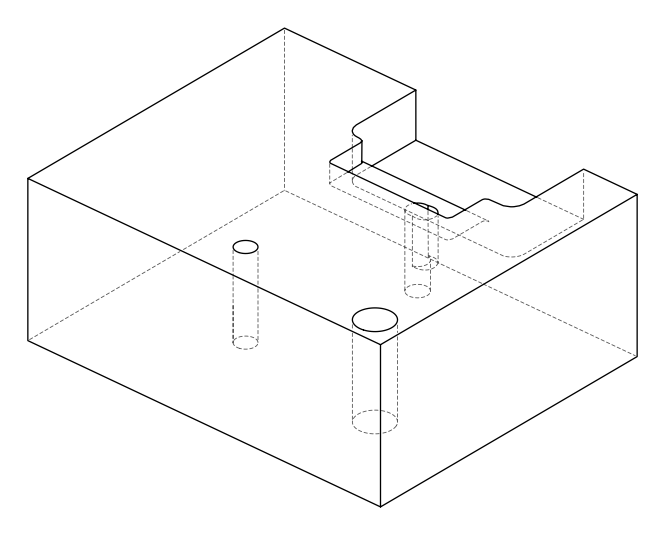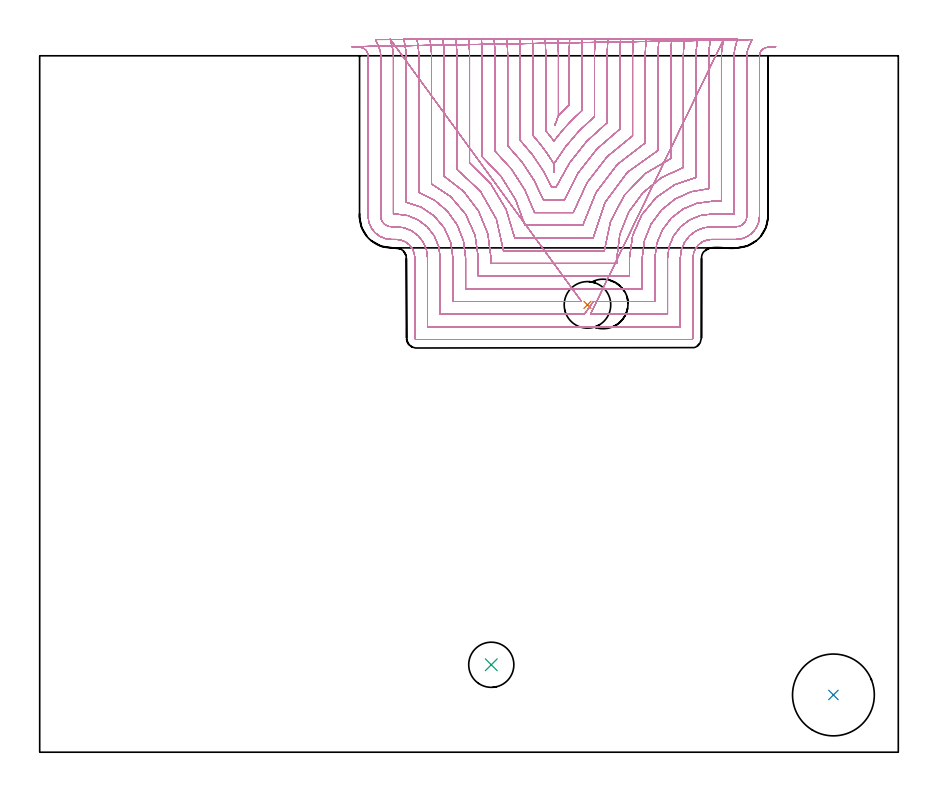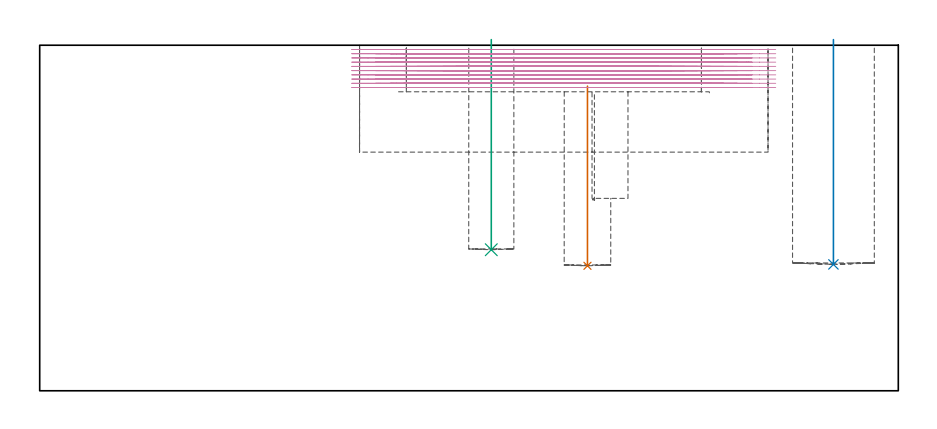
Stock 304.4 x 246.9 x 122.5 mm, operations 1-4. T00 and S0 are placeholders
(PLAN: 6 operations, 5 tool changes, 134.6 min)
(1 INDEXABLE_INSERT_DRILL_BLIND_HOLE_FROM_SOLID | STEP1POCKET | NXT0302_004 | 0.26 min | 16660 mm3)
(2 INDEXABLE_INSERT_DRILL_BLIND_HOLE_FROM_SOLID_1 | STEP1POCKET_2 | NXT0302_029 | 0.32 min | 51067 mm3)
(3 INDEXABLE_INSERT_DRILL_BLIND_HOLE_FROM_SOLID_2 | STEP1POCKET_3 | NXT0302_003 | 0.3 min | 14521 mm3)
(4 MILL_OPEN_POCKET | POCKET_OPEN | UGT0201_014 | Follow Part, ap 1.5, ae 75% | 119.77 min | 219570 mm3)
(5 MILL_SLOT | SLOT_PARTIAL_RECTANGULAR | UGT0201_094 | Follow Part, ap 5, ae 75% | 12.86 min | 209865 mm3)
(6 MILL_BLIND_HOLE_FROM_SOLID_MATERIAL | STEP1POCKET_1 | NXT0201_011 | Spiral | 1.06 min | 4065 mm3)
(TOOL NXT0302_004 | Index. Insert Drill 16.5mm [880-D1650L20-05] | D16.5 PA176 FL83 Z2)
(TOOL NXT0302_029 | Index. Insert Drill 29mm [880-D2900L32-05] | D29 PA176 FL145 Z2)
(TOOL NXT0302_003 | Index. Insert Drill 16mm [880-D1600L20-05] | D16 PA176 FL80 Z2)
(TOOL UGT0201_014 | End mill 6 mm | D6 FL24 Z4)
(TOOL UGT0201_094 | End mill 20 mm | D20 FL38 Z4)
(TOOL NXT0201_011 | ENDMILL 12mm [2P460-1200-NA 1630] | D12 FL38 Z6)
(OP 1 INDEXABLE_INSERT_DRILL_BLIND_HOLE_FROM_SOLID)
G17 G21 G94 G90
T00 M6
G54
G17 G0 G90 X194.2 Y158.6 S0 M3
G43 Z132.5 H1
G94 G81 G98 Z44.3 F250. R108.
G80
M5
M2
(OP 2 INDEXABLE_INSERT_DRILL_BLIND_HOLE_FROM_SOLID_1)
G17 G21 G94 G90
T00 M6
G54
G17 G0 G90 X281.4 Y20.3 S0 M3
G43 Z132.5 H1
G94 G81 G98 Z44.8 F250. R124.5
G80
M5
M2
(OP 3 INDEXABLE_INSERT_DRILL_BLIND_HOLE_FROM_SOLID_2)
G17 G21 G94 G90
T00 M6
G54
G17 G0 G90 X160.1 Y31. S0 M3
G43 Z132.5 H1
G94 G81 G98 Z50. F250. R124.5
G80
M5
M2
(OP 4 MILL_OPEN_POCKET, part 1 of 2)
G17 G21 G94 G90
T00 M6
G54
G17 G0 G90 X183.708 Y252.897 S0 M3
G43 Z132.5 H0
Z121.
G94 G1 X183.836 Y249.9 F250.
G2 X183.9 Y246.9 R70.5 F500.
G1 Y225.621
X182.688 Y222.437
X183.9 Y225.621
G2 X187.7 Y229.427 R74.1
G1 Y246.9
G2 X187.764 Y249.9 R70.5
G1 X187.892 Y252.897 F250.
X179.195
X179.332 Y249.9
G2 X179.4 Y246.9 R66. F500.
G1 Y220.313
G2 X182.3 Y216.665 R69.6
X192.2 Y227.432 R69.6
G1 Y246.9
G2 X192.268 Y249.9 R66.
G1 X192.405 Y252.897 F250.
X174.68 Y252.896
X174.827 Y249.9
G2 X174.9 Y246.9 R61.5 F500.
G1 Y218.625
G2 X182.3 Y208.565 R65.1
G1 Y205.554
Y208.565
G2 X196.7 Y225.357 R65.1
G1 Y246.9
G2 X196.773 Y249.9 R61.5
G1 X196.92 Y252.896 F250.
X170.163
X170.321 Y249.9
G2 X170.4 Y246.9 R57. F500.
G1 Y216.87
G2 X181.558 Y200.3 R60.6
G1 X183.043
G2 X201.2 Y223.193 R60.6
G1 Y246.9
G2 X201.279 Y249.9 R57.
G1 X201.437 Y252.896 F250.
X165.643 Y252.895
X165.814 Y249.9
G2 X165.9 Y246.9 R52.5 F500.
G1 Y215.037
G2 X178.581 Y195.8 R56.1
G1 X186.019
G2 X205.7 Y220.927 R56.1
G1 Y246.9
G2 X205.786 Y249.9 R52.5
G1 X205.957 Y252.895 F250.
X161.119 Y252.894
X161.306 Y249.9
G2 X161.4 Y246.9 R48. F500.
G1 Y213.115
G2 X175.424 Y191.3 R51.6
G1 X189.176
G2 X210.2 Y218.542 R51.6
G1 Y246.9
G2 X210.294 Y249.9 R48.
G1 X210.481 Y252.894 F250.
X156.59 Y252.893
X156.796 Y249.9
G2 X156.9 Y246.9 R43.5 F500.
G1 Y211.091
G2 X172.049 Y186.8 R47.1
G1 X192.551
G2 X214.7 Y216.019 R47.1
G1 Y246.9
G2 X214.804 Y249.9 R43.5
G1 X215.01 Y252.893 F250.
X152.054 Y252.891
X152.284 Y249.9
G2 X152.4 Y246.9 R39. F500.
G1 Y208.946
G2 X168.404 Y182.3 R42.6
G1 X196.196
G2 X219.2 Y213.328 R42.6
G1 Y246.9
G2 X219.316 Y249.9 R39.
G1 X219.546 Y252.891 F250.
X147.508 Y252.889
X147.769 Y249.9
G2 X147.9 Y246.9 R34.5 F500.
G1 Y206.654
G2 X164.411 Y177.8 R38.1
G1 X200.189
G2 X223.7 Y210.433 R38.1
G1 Y246.9
G2 X223.831 Y249.9 R34.5
G1 X224.092 Y252.889 F250.
X142.95 Y252.885
X143.25 Y249.9
G2 X143.4 Y246.9 R30. F500.
G1 Y204.182
G2 X160. Y175.2 R33.6
G1 Y173.3
X204.6
Y175.2
G2 X228.2 Y207.277 R33.6
G1 Y246.9
G2 X228.35 Y249.9 R30.
G1 X228.65 Y252.885 F250.
X138.37 Y252.879
X138.723 Y249.9
G2 X138.9 Y246.9 R25.5 F500.
G1 Y201.479
G2 X155.5 Y175.2 R29.1
G1 Y168.8
X209.1
Y175.2
G2 X232.7 Y203.776 R29.1
G1 Y246.9
G2 X232.877 Y249.9 R25.5
G1 X233.23 Y252.879 F250.
X133.756 Y252.869
X134.185 Y249.9
G2 X134.4 Y246.9 R21. F500.
G1 Y198.463
G2 X151. Y175.2 R24.6
G1 Y164.3
X213.6
Y175.2
G2 X237.2 Y199.78 R24.6
G1 Y246.9
G2 X237.415 Y249.9 R21.
G1 X237.844 Y252.869 F250.
X129.08 Y252.85
X129.625 Y249.9
G2 X129.9 Y246.9 R16.5 F500.
G1 Y194.993
G2 X146.5 Y175.2 R20.1
G1 Y159.8
X189.096
X192.096 F250.
X124.269 Y252.805 F500.
X125.019 Y249.9 F250.
G2 X125.4 Y246.9 R12. F500.
G1 Y190.8
X126.4
G2 X142. Y175.2 R15.6
G1 Y155.3
X190.126
X193.126 F250.
X196.308 Y159.8
X199.308
X218.1 F500.
Y175.2
G2 X238.2 Y195.3 R20.1
G1 X241.7
Y246.9
G2 X241.975 Y249.9 R16.5
G1 X242.52 Y252.85 F250.
X195.277 Y155.3 F500.
X198.277 F250.
X222.6 F500.
Y175.2
G2 X238.2 Y190.8 R15.6
G1 X246.2
Y246.9
G2 X246.581 Y249.9 R12.
G1 X247.331 Y252.805 F250.
X119.074 Y252.65
X120.274 Y249.9
G2 X120.9 Y246.9 R7.5 F500.
G1 Y190.1
G3 X124.699 Y186.3 R3.8
G1 X126.4
G2 X137.5 Y175.2 R11.1
G1 Y150.8
X227.1
Y175.2
G2 X238.2 Y186.3 R11.1
G1 X246.901
G3 X250.7 Y190.1 R3.8
G1 Y246.9
G2 X251.326 Y249.9 R7.5
G1 X252.526 Y252.65 F250.
X110.655 Y250.135
X113.645 Y249.89
G2 X116.4 Y246.9 R3. F500.
G1 Y190.1
G3 X124.699 Y181.8 R8.3
G1 X126.4
G2 X133. Y175.2 R6.6
G1 Y146.9
G3 X133.6 Y146.3 R0.6
G1 X231.
G3 X231.6 Y146.9 R0.6
G1 Y175.2
G2 X238.2 Y181.8 R6.6
G1 X246.902
G3 X255.2 Y190.1 R8.3
G1 Y246.9
G2 X257.955 Y249.89 R3.
G1 X260.945 Y250.135 F250.
G0 X183.708 Y252.897 Z119.5
G1 X183.836 Y249.9
G2 X183.9 Y246.9 R70.5 F500.
G1 Y225.621
X182.688 Y222.437
X183.9 Y225.621
G2 X187.7 Y229.427 R74.1
G1 Y246.9
G2 X187.764 Y249.9 R70.5
G1 X187.892 Y252.897 F250.
X179.195
X179.332 Y249.9
G2 X179.4 Y246.9 R66. F500.
G1 Y220.313
G2 X182.3 Y216.665 R69.6
X192.2 Y227.432 R69.6
G1 Y246.9
G2 X192.268 Y249.9 R66.
G1 X192.405 Y252.897 F250.
X174.68 Y252.896
X174.827 Y249.9
G2 X174.9 Y246.9 R61.5 F500.
G1 Y218.625
G2 X182.3 Y208.565 R65.1
G1 Y205.554
Y208.565
G2 X196.7 Y225.357 R65.1
G1 Y246.9
G2 X196.773 Y249.9 R61.5
G1 X196.92 Y252.896 F250.
X170.163
X170.321 Y249.9
G2 X170.4 Y246.9 R57. F500.
G1 Y216.87
G2 X181.558 Y200.3 R60.6
G1 X183.043
G2 X201.2 Y223.193 R60.6
G1 Y246.9
G2 X201.279 Y249.9 R57.
G1 X201.437 Y252.896 F250.
X165.643 Y252.895
X165.814 Y249.9
G2 X165.9 Y246.9 R52.5 F500.
G1 Y215.037
G2 X178.581 Y195.8 R56.1
G1 X186.019
G2 X205.7 Y220.927 R56.1
G1 Y246.9
G2 X205.786 Y249.9 R52.5
G1 X205.957 Y252.895 F250.
X161.119 Y252.894
X161.306 Y249.9
G2 X161.4 Y246.9 R48. F500.
G1 Y213.115
G2 X175.424 Y191.3 R51.6
G1 X189.176
G2 X210.2 Y218.542 R51.6
G1 Y246.9
G2 X210.294 Y249.9 R48.
G1 X210.481 Y252.894 F250.
X156.59 Y252.893
X156.796 Y249.9
G2 X156.9 Y246.9 R43.5 F500.
G1 Y211.091
G2 X172.049 Y186.8 R47.1
G1 X192.551
G2 X214.7 Y216.019 R47.1
G1 Y246.9
G2 X214.804 Y249.9 R43.5
G1 X215.01 Y252.893 F250.
X152.054 Y252.891
X152.284 Y249.9
G2 X152.4 Y246.9 R39. F500.
G1 Y208.946
G2 X168.404 Y182.3 R42.6
G1 X196.196
G2 X219.2 Y213.328 R42.6
G1 Y246.9
G2 X219.316 Y249.9 R39.
G1 X219.546 Y252.891 F250.
X147.508 Y252.889
X147.769 Y249.9
G2 X147.9 Y246.9 R34.5 F500.
G1 Y206.654
G2 X164.411 Y177.8 R38.1
G1 X200.189
G2 X223.7 Y210.433 R38.1
G1 Y246.9
G2 X223.831 Y249.9 R34.5
G1 X224.092 Y252.889 F250.
X142.95 Y252.885
X143.25 Y249.9
G2 X143.4 Y246.9 R30. F500.
G1 Y204.182
G2 X160. Y175.2 R33.6
G1 Y173.3
X204.6
Y175.2
G2 X228.2 Y207.277 R33.6
G1 Y246.9
G2 X228.35 Y249.9 R30.
G1 X228.65 Y252.885 F250.
X138.37 Y252.879
X138.723 Y249.9
G2 X138.9 Y246.9 R25.5 F500.
G1 Y201.479
G2 X155.5 Y175.2 R29.1
G1 Y168.8
X209.1
Y175.2
G2 X232.7 Y203.776 R29.1
G1 Y246.9
G2 X232.877 Y249.9 R25.5
G1 X233.23 Y252.879 F250.
X133.756 Y252.869
X134.185 Y249.9
G2 X134.4 Y246.9 R21. F500.
G1 Y198.463
G2 X151. Y175.2 R24.6
G1 Y164.3
X213.6
Y175.2
G2 X237.2 Y199.78 R24.6
G1 Y246.9
G2 X237.415 Y249.9 R21.
G1 X237.844 Y252.869 F250.
X129.08 Y252.85
X129.625 Y249.9
G2 X129.9 Y246.9 R16.5 F500.
G1 Y194.993
G2 X146.5 Y175.2 R20.1
G1 Y159.8
X189.096
X192.096 F250.
X124.269 Y252.805 F500.
X125.019 Y249.9 F250.
G2 X125.4 Y246.9 R12. F500.
G1 Y190.8
X126.4
G2 X142. Y175.2 R15.6
G1 Y155.3
X190.126
X193.126 F250.
X196.308 Y159.8
X199.308
X218.1 F500.
Y175.2
G2 X238.2 Y195.3 R20.1
G1 X241.7
Y246.9
G2 X241.975 Y249.9 R16.5
G1 X242.52 Y252.85 F250.
X195.277 Y155.3 F500.
X198.277 F250.
X222.6 F500.
Y175.2
G2 X238.2 Y190.8 R15.6
G1 X246.2
Y246.9
G2 X246.581 Y249.9 R12.
G1 X247.331 Y252.805 F250.
X119.074 Y252.65
X120.274 Y249.9
G2 X120.9 Y246.9 R7.5 F500.
G1 Y190.1
G3 X124.699 Y186.3 R3.8
G1 X126.4
G2 X137.5 Y175.2 R11.1
G1 Y150.8
X227.1
Y175.2
G2 X238.2 Y186.3 R11.1
G1 X246.901
G3 X250.7 Y190.1 R3.8
G1 Y246.9
G2 X251.326 Y249.9 R7.5
G1 X252.526 Y252.65 F250.
X110.655 Y250.135
X113.645 Y249.89
G2 X116.4 Y246.9 R3. F500.
G1 Y190.1
G3 X124.699 Y181.8 R8.3
G1 X126.4
G2 X133. Y175.2 R6.6
G1 Y146.9
G3 X133.6 Y146.3 R0.6
G1 X231.
G3 X231.6 Y146.9 R0.6
G1 Y175.2
G2 X238.2 Y181.8 R6.6
G1 X246.902
G3 X255.2 Y190.1 R8.3
G1 Y246.9
G2 X257.955 Y249.89 R3.
G1 X260.945 Y250.135 F250.
G0 X183.708 Y252.897 Z118.
G1 X183.836 Y249.9
G2 X183.9 Y246.9 R70.5 F500.
G1 Y225.621
X182.688 Y222.437
X183.9 Y225.621
G2 X187.7 Y229.427 R74.1
G1 Y246.9
G2 X187.764 Y249.9 R70.5
G1 X187.892 Y252.897 F250.
X179.195
X179.332 Y249.9
G2 X179.4 Y246.9 R66. F500.
G1 Y220.313
G2 X182.3 Y216.665 R69.6
X192.2 Y227.432 R69.6
G1 Y246.9
G2 X192.268 Y249.9 R66.
G1 X192.405 Y252.897 F250.
X174.68 Y252.896
X174.827 Y249.9
G2 X174.9 Y246.9 R61.5 F500.
G1 Y218.625
G2 X182.3 Y208.565 R65.1
G1 Y205.554
Y208.565
G2 X196.7 Y225.357 R65.1
G1 Y246.9
G2 X196.773 Y249.9 R61.5
G1 X196.92 Y252.896 F250.
X170.163
X170.321 Y249.9
G2 X170.4 Y246.9 R57. F500.
G1 Y216.87
G2 X181.558 Y200.3 R60.6
G1 X183.043
G2 X201.2 Y223.193 R60.6
G1 Y246.9
G2 X201.279 Y249.9 R57.
G1 X201.437 Y252.896 F250.
X165.643 Y252.895
X165.814 Y249.9
G2 X165.9 Y246.9 R52.5 F500.
G1 Y215.037
G2 X178.581 Y195.8 R56.1
G1 X186.019
G2 X205.7 Y220.927 R56.1
G1 Y246.9
G2 X205.786 Y249.9 R52.5
G1 X205.957 Y252.895 F250.
X161.119 Y252.894
X161.306 Y249.9
G2 X161.4 Y246.9 R48. F500.
G1 Y213.115
G2 X175.424 Y191.3 R51.6
G1 X189.176
G2 X210.2 Y218.542 R51.6
G1 Y246.9
G2 X210.294 Y249.9 R48.
G1 X210.481 Y252.894 F250.
X156.59 Y252.893
X156.796 Y249.9
G2 X156.9 Y246.9 R43.5 F500.
G1 Y211.091
G2 X172.049 Y186.8 R47.1
G1 X192.551
G2 X214.7 Y216.019 R47.1
G1 Y246.9
G2 X214.804 Y249.9 R43.5
G1 X215.01 Y252.893 F250.
X152.054 Y252.891
X152.284 Y249.9
G2 X152.4 Y246.9 R39. F500.
G1 Y208.946
G2 X168.404 Y182.3 R42.6
G1 X196.196
G2 X219.2 Y213.328 R42.6
G1 Y246.9
G2 X219.316 Y249.9 R39.
G1 X219.546 Y252.891 F250.
X147.508 Y252.889
X147.769 Y249.9
G2 X147.9 Y246.9 R34.5 F500.
G1 Y206.654
G2 X164.411 Y177.8 R38.1
G1 X200.189
G2 X223.7 Y210.433 R38.1
G1 Y246.9
G2 X223.831 Y249.9 R34.5
G1 X224.092 Y252.889 F250.
X142.95 Y252.885
X143.25 Y249.9
G2 X143.4 Y246.9 R30. F500.
G1 Y204.182
G2 X160. Y175.2 R33.6
G1 Y173.3
X204.6
Y175.2
G2 X228.2 Y207.277 R33.6
G1 Y246.9
G2 X228.35 Y249.9 R30.
G1 X228.65 Y252.885 F250.
X138.37 Y252.879
X138.723 Y249.9
G2 X138.9 Y246.9 R25.5 F500.
G1 Y201.479
G2 X155.5 Y175.2 R29.1
G1 Y168.8
X209.1
Y175.2
G2 X232.7 Y203.776 R29.1
G1 Y246.9
G2 X232.877 Y249.9 R25.5
G1 X233.23 Y252.879 F250.
X133.756 Y252.869
X134.185 Y249.9
G2 X134.4 Y246.9 R21. F500.
G1 Y198.463
G2 X151. Y175.2 R24.6
G1 Y164.3
X213.6
Y175.2
G2 X237.2 Y199.78 R24.6
G1 Y246.9
G2 X237.415 Y249.9 R21.
G1 X237.844 Y252.869 F250.
X129.08 Y252.85
X129.625 Y249.9
G2 X129.9 Y246.9 R16.5 F500.
G1 Y194.993
G2 X146.5 Y175.2 R20.1
G1 Y159.8
X189.096
X192.096 F250.
X124.269 Y252.805 F500.
X125.019 Y249.9 F250.
G2 X125.4 Y246.9 R12. F500.
G1 Y190.8
X126.4
G2 X142. Y175.2 R15.6
G1 Y155.3
X190.126
X193.126 F250.
X196.308 Y159.8
X199.308
X218.1 F500.
Y175.2
G2 X238.2 Y195.3 R20.1
G1 X241.7
Y246.9
G2 X241.975 Y249.9 R16.5
G1 X242.52 Y252.85 F250.
X195.277 Y155.3 F500.
X198.277 F250.
X222.6 F500.
Y175.2
G2 X238.2 Y190.8 R15.6
G1 X246.2
Y246.9
G2 X246.581 Y249.9 R12.
G1 X247.331 Y252.805 F250.
X119.074 Y252.65
X120.274 Y249.9
G2 X120.9 Y246.9 R7.5 F500.
G1 Y190.1
G3 X124.699 Y186.3 R3.8
G1 X126.4
G2 X137.5 Y175.2 R11.1
G1 Y150.8
X227.1
Y175.2
G2 X238.2 Y186.3 R11.1
G1 X246.901
G3 X250.7 Y190.1 R3.8
G1 Y246.9
G2 X251.326 Y249.9 R7.5
G1 X252.526 Y252.65 F250.
X110.655 Y250.135
X113.645 Y249.89
G2 X116.4 Y246.9 R3. F500.
G1 Y190.1
G3 X124.699 Y181.8 R8.3
G1 X126.4
G2 X133. Y175.2 R6.6
G1 Y146.9
G3 X133.6 Y146.3 R0.6
G1 X231.
G3 X231.6 Y146.9 R0.6
G1 Y175.2
G2 X238.2 Y181.8 R6.6
G1 X246.902
G3 X255.2 Y190.1 R8.3
G1 Y246.9
G2 X257.955 Y249.89 R3.
G1 X260.945 Y250.135 F250.
G0 X183.708 Y252.897 Z116.5
G1 X183.836 Y249.9
G2 X183.9 Y246.9 R70.5 F500.
G1 Y225.621
X182.688 Y222.437
X183.9 Y225.621
G2 X187.7 Y229.427 R74.1
G1 Y246.9
G2 X187.764 Y249.9 R70.5
G1 X187.892 Y252.897 F250.
X179.195
X179.332 Y249.9
G2 X179.4 Y246.9 R66. F500.
G1 Y220.313
G2 X182.3 Y216.665 R69.6
X192.2 Y227.432 R69.6
G1 Y246.9
G2 X192.268 Y249.9 R66.
G1 X192.405 Y252.897 F250.
X174.68 Y252.896
X174.827 Y249.9
G2 X174.9 Y246.9 R61.5 F500.
G1 Y218.625
G2 X182.3 Y208.565 R65.1
G1 Y205.554
Y208.565
G2 X196.7 Y225.357 R65.1
G1 Y246.9
G2 X196.773 Y249.9 R61.5
G1 X196.92 Y252.896 F250.
X170.163
X170.321 Y249.9
G2 X170.4 Y246.9 R57. F500.
G1 Y216.87
G2 X181.558 Y200.3 R60.6
G1 X183.043
G2 X201.2 Y223.193 R60.6
G1 Y246.9
G2 X201.279 Y249.9 R57.
G1 X201.437 Y252.896 F250.
X165.643 Y252.895
X165.814 Y249.9
G2 X165.9 Y246.9 R52.5 F500.
G1 Y215.037
G2 X178.581 Y195.8 R56.1
G1 X186.019
G2 X205.7 Y220.927 R56.1
G1 Y246.9
G2 X205.786 Y249.9 R52.5
G1 X205.957 Y252.895 F250.
X161.119 Y252.894
X161.306 Y249.9
G2 X161.4 Y246.9 R48. F500.
G1 Y213.115
G2 X175.424 Y191.3 R51.6
G1 X189.176
G2 X210.2 Y218.542 R51.6
G1 Y246.9
G2 X210.294 Y249.9 R48.
G1 X210.481 Y252.894 F250.
X156.59 Y252.893
X156.796 Y249.9
G2 X156.9 Y246.9 R43.5 F500.
G1 Y211.091
G2 X172.049 Y186.8 R47.1
G1 X192.551
G2 X214.7 Y216.019 R47.1
G1 Y246.9
G2 X214.804 Y249.9 R43.5
G1 X215.01 Y252.893 F250.
X152.054 Y252.891
X152.284 Y249.9
G2 X152.4 Y246.9 R39. F500.
G1 Y208.946
G2 X168.404 Y182.3 R42.6
G1 X196.196
G2 X219.2 Y213.328 R42.6
G1 Y246.9
G2 X219.316 Y249.9 R39.
G1 X219.546 Y252.891 F250.
X147.508 Y252.889
X147.769 Y249.9
G2 X147.9 Y246.9 R34.5 F500.
G1 Y206.654
G2 X164.411 Y177.8 R38.1
G1 X200.189
G2 X223.7 Y210.433 R38.1
G1 Y246.9
G2 X223.831 Y249.9 R34.5
G1 X224.092 Y252.889 F250.
X142.95 Y252.885
X143.25 Y249.9
G2 X143.4 Y246.9 R30. F500.
G1 Y204.182
G2 X160. Y175.2 R33.6
G1 Y173.3
X204.6
Y175.2
G2 X228.2 Y207.277 R33.6
G1 Y246.9
G2 X228.35 Y249.9 R30.
G1 X228.65 Y252.885 F250.
X138.37 Y252.879
X138.723 Y249.9
G2 X138.9 Y246.9 R25.5 F500.
G1 Y201.479
G2 X155.5 Y175.2 R29.1
G1 Y168.8
X209.1
Y175.2
G2 X232.7 Y203.776 R29.1
G1 Y246.9
G2 X232.877 Y249.9 R25.5
G1 X233.23 Y252.879 F250.
X133.756 Y252.869
X134.185 Y249.9
G2 X134.4 Y246.9 R21. F500.
G1 Y198.463
G2 X151. Y175.2 R24.6
G1 Y164.3
X213.6
Y175.2
G2 X237.2 Y199.78 R24.6
G1 Y246.9
G2 X237.415 Y249.9 R21.
G1 X237.844 Y252.869 F250.
X129.08 Y252.85
X129.625 Y249.9
G2 X129.9 Y246.9 R16.5 F500.
G1 Y194.993
G2 X146.5 Y175.2 R20.1
G1 Y159.8
X189.096
X192.096 F250.
X124.269 Y252.805 F500.
X125.019 Y249.9 F250.
G2 X125.4 Y246.9 R12. F500.
G1 Y190.8
X126.4
G2 X142. Y175.2 R15.6
G1 Y155.3
X190.126
X193.126 F250.
X196.308 Y159.8
X199.308
X218.1 F500.
Y175.2
G2 X238.2 Y195.3 R20.1
G1 X241.7
Y246.9
G2 X241.975 Y249.9 R16.5
G1 X242.52 Y252.85 F250.
X195.276 Y155.3 F500.
X198.276 F250.
X222.6 F500.
Y175.2
G2 X238.2 Y190.8 R15.6
G1 X246.2
Y246.9
G2 X246.581 Y249.9 R12.
G1 X247.331 Y252.805 F250.
X119.074 Y252.65
X120.274 Y249.9
G2 X120.9 Y246.9 R7.5 F500.
G1 Y190.1
G3 X124.699 Y186.3 R3.8
G1 X126.4
G2 X137.5 Y175.2 R11.1
G1 Y150.8
X227.1
Y175.2
G2 X238.2 Y186.3 R11.1
G1 X246.901
G3 X250.7 Y190.1 R3.8
G1 Y246.9
G2 X251.326 Y249.9 R7.5
G1 X252.526 Y252.65 F250.
X110.655 Y250.135
X113.645 Y249.89
G2 X116.4 Y246.9 R3. F500.
G1 Y190.1
G3 X124.699 Y181.8 R8.3
G1 X126.4
G2 X133. Y175.2 R6.6
G1 Y146.9
G3 X133.6 Y146.3 R0.6
G1 X231.
G3 X231.6 Y146.9 R0.6
G1 Y175.2
G2 X238.2 Y181.8 R6.6
G1 X246.902
G3 X255.2 Y190.1 R8.3
G1 Y246.9
G2 X257.955 Y249.89 R3.
G1 X260.945 Y250.135 F250.
G0 X183.708 Y252.897 Z115.
G1 X183.836 Y249.9
G2 X183.9 Y246.9 R70.5 F500.
G1 Y225.621
X182.688 Y222.437
X183.9 Y225.621
G2 X187.7 Y229.427 R74.1
G1 Y246.9
G2 X187.764 Y249.9 R70.5
G1 X187.892 Y252.897 F250.
X179.195
X179.332 Y249.9
G2 X179.4 Y246.9 R66. F500.
G1 Y220.313
G2 X182.3 Y216.665 R69.6
X192.2 Y227.432 R69.6
G1 Y246.9
G2 X192.268 Y249.9 R66.
G1 X192.405 Y252.897 F250.
X174.68 Y252.896
X174.827 Y249.9
G2 X174.9 Y246.9 R61.5 F500.
G1 Y218.625
G2 X182.3 Y208.565 R65.1
G1 Y205.554
Y208.565
G2 X196.7 Y225.357 R65.1
G1 Y246.9
G2 X196.773 Y249.9 R61.5
G1 X196.92 Y252.896 F250.
X170.163
X170.321 Y249.9
G2 X170.4 Y246.9 R57. F500.
G1 Y216.87
G2 X181.558 Y200.3 R60.6
G1 X183.043
G2 X201.2 Y223.193 R60.6
G1 Y246.9
G2 X201.279 Y249.9 R57.
G1 X201.437 Y252.896 F250.
X165.643 Y252.895
X165.814 Y249.9
G2 X165.9 Y246.9 R52.5 F500.
G1 Y215.037
G2 X178.581 Y195.8 R56.1
G1 X186.019
G2 X205.7 Y220.927 R56.1
G1 Y246.9
G2 X205.786 Y249.9 R52.5
G1 X205.957 Y252.895 F250.
X161.119 Y252.894
X161.306 Y249.9
G2 X161.4 Y246.9 R48. F500.
G1 Y213.115
G2 X175.424 Y191.3 R51.6
G1 X189.176
G2 X210.2 Y218.542 R51.6
G1 Y246.9
G2 X210.294 Y249.9 R48.
G1 X210.481 Y252.894 F250.
X156.59 Y252.893
X156.796 Y249.9
G2 X156.9 Y246.9 R43.5 F500.
G1 Y211.091
G2 X172.049 Y186.8 R47.1
G1 X192.551
G2 X214.7 Y216.019 R47.1
G1 Y246.9
G2 X214.804 Y249.9 R43.5
G1 X215.01 Y252.893 F250.
X152.054 Y252.891
X152.284 Y249.9
G2 X152.4 Y246.9 R39. F500.
G1 Y208.946
G2 X168.404 Y182.3 R42.6
G1 X196.196
G2 X219.2 Y213.328 R42.6
G1 Y246.9
G2 X219.316 Y249.9 R39.
G1 X219.546 Y252.891 F250.
X147.508 Y252.889
X147.769 Y249.9
G2 X147.9 Y246.9 R34.5 F500.
G1 Y206.654
G2 X164.411 Y177.8 R38.1
G1 X200.189
G2 X223.7 Y210.433 R38.1
G1 Y246.9
G2 X223.831 Y249.9 R34.5
G1 X224.092 Y252.889 F250.
X142.95 Y252.885
X143.25 Y249.9
G2 X143.4 Y246.9 R30. F500.
G1 Y204.182
G2 X160. Y175.2 R33.6
G1 Y173.3
X204.6
Y175.2
G2 X228.2 Y207.277 R33.6
G1 Y246.9
G2 X228.35 Y249.9 R30.
G1 X228.65 Y252.885 F250.
X138.37 Y252.879
X138.723 Y249.9
G2 X138.9 Y246.9 R25.5 F500.
G1 Y201.479
G2 X155.5 Y175.2 R29.1
G1 Y168.8
X209.1
Y175.2
G2 X232.7 Y203.776 R29.1
G1 Y246.9
G2 X232.877 Y249.9 R25.5
G1 X233.23 Y252.879 F250.
X133.756 Y252.869
X134.185 Y249.9
G2 X134.4 Y246.9 R21. F500.
G1 Y198.463
G2 X151. Y175.2 R24.6
G1 Y164.3
X213.6
Y175.2
G2 X237.2 Y199.78 R24.6
G1 Y246.9
G2 X237.415 Y249.9 R21.
G1 X237.844 Y252.869 F250.
X129.08 Y252.85
X129.625 Y249.9
G2 X129.9 Y246.9 R16.5 F500.
G1 Y194.993
G2 X146.5 Y175.2 R20.1
G1 Y159.8
X189.096
X192.096 F250.
X124.269 Y252.805 F500.
X125.019 Y249.9 F250.
G2 X125.4 Y246.9 R12. F500.
G1 Y190.8
X126.4
G2 X142. Y175.2 R15.6
G1 Y155.3
X190.126
X193.126 F250.
X196.308 Y159.8
X199.308
X218.1 F500.
Y175.2
G2 X238.2 Y195.3 R20.1
G1 X241.7
Y246.9
G2 X241.975 Y249.9 R16.5
G1 X242.52 Y252.85 F250.
X195.276 Y155.3 F500.
X198.276 F250.
X222.6 F500.
Y175.2
G2 X238.2 Y190.8 R15.6
G1 X246.2
Y246.9
G2 X246.581 Y249.9 R12.
G1 X247.331 Y252.805 F250.
X119.074 Y252.65
X120.274 Y249.9
G2 X120.9 Y246.9 R7.5 F500.
G1 Y190.1
G3 X124.699 Y186.3 R3.8
G1 X126.4
G2 X137.5 Y175.2 R11.1
G1 Y150.8
X227.1
Y175.2
G2 X238.2 Y186.3 R11.1
G1 X246.901
G3 X250.7 Y190.1 R3.8
G1 Y246.9
G2 X251.326 Y249.9 R7.5
G1 X252.526 Y252.65 F250.
X110.655 Y250.135
X113.645 Y249.89
G2 X116.4 Y246.9 R3. F500.
G1 Y190.1
G3 X124.699 Y181.8 R8.3
G1 X126.4
G2 X133. Y175.2 R6.6
G1 Y146.9
G3 X133.6 Y146.3 R0.6
G1 X231.
G3 X231.6 Y146.9 R0.6
G1 Y175.2
G2 X238.2 Y181.8 R6.6
G1 X246.902
G3 X255.2 Y190.1 R8.3
G1 Y246.9
G2 X257.955 Y249.89 R3.
G1 X260.945 Y250.135 F250.
G0 X183.708 Y252.897 Z113.5
G1 X183.836 Y249.9
G2 X183.9 Y246.9 R70.5 F500.
G1 Y225.621
X182.688 Y222.437
X183.9 Y225.621
G2 X187.7 Y229.427 R74.1
G1 Y246.9
G2 X187.764 Y249.9 R70.5
G1 X187.892 Y252.897 F250.
X179.195
X179.332 Y249.9
G2 X179.4 Y246.9 R66. F500.
G1 Y220.313
G2 X182.3 Y216.665 R69.6
X192.2 Y227.432 R69.6
G1 Y246.9
G2 X192.268 Y249.9 R66.
G1 X192.405 Y252.897 F250.
X174.68 Y252.896
X174.827 Y249.9
G2 X174.9 Y246.9 R61.5 F500.
G1 Y218.625
G2 X182.3 Y208.565 R65.1
G1 Y205.554
Y208.565
G2 X196.7 Y225.357 R65.1
G1 Y246.9
G2 X196.773 Y249.9 R61.5
G1 X196.92 Y252.896 F250.
X170.163
X170.321 Y249.9
G2 X170.4 Y246.9 R57. F500.
G1 Y216.87
G2 X181.558 Y200.3 R60.6
G1 X183.043
G2 X201.2 Y223.193 R60.6
G1 Y246.9
G2 X201.279 Y249.9 R57.
G1 X201.437 Y252.896 F250.
X165.643 Y252.895
X165.814 Y249.9
G2 X165.9 Y246.9 R52.5 F500.
G1 Y215.037
G2 X178.581 Y195.8 R56.1
G1 X186.019
G2 X205.7 Y220.927 R56.1
G1 Y246.9
G2 X205.786 Y249.9 R52.5
G1 X205.957 Y252.895 F250.
X161.119 Y252.894
X161.306 Y249.9
G2 X161.4 Y246.9 R48. F500.
G1 Y213.115
G2 X175.424 Y191.3 R51.6
G1 X189.176
G2 X210.2 Y218.542 R51.6
G1 Y246.9
G2 X210.294 Y249.9 R48.
G1 X210.481 Y252.894 F250.
X156.59 Y252.893
X156.796 Y249.9
G2 X156.9 Y246.9 R43.5 F500.
G1 Y211.091
G2 X172.049 Y186.8 R47.1
G1 X192.551
G2 X214.7 Y216.019 R47.1
G1 Y246.9
G2 X214.804 Y249.9 R43.5
G1 X215.01 Y252.893 F250.
X152.054 Y252.891
X152.284 Y249.9
G2 X152.4 Y246.9 R39. F500.
G1 Y208.946
G2 X168.404 Y182.3 R42.6
G1 X196.196
G2 X219.2 Y213.328 R42.6
G1 Y246.9
G2 X219.316 Y249.9 R39.
G1 X219.546 Y252.891 F250.
X147.508 Y252.889
X147.769 Y249.9
G2 X147.9 Y246.9 R34.5 F500.
G1 Y206.654
G2 X164.411 Y177.8 R38.1
G1 X200.189
G2 X223.7 Y210.433 R38.1
G1 Y246.9
G2 X223.831 Y249.9 R34.5
G1 X224.092 Y252.889 F250.
X142.95 Y252.885
X143.25 Y249.9
G2 X143.4 Y246.9 R30. F500.
G1 Y204.182
G2 X160. Y175.2 R33.6
G1 Y173.3
X204.6
Y175.2
G2 X228.2 Y207.277 R33.6
G1 Y246.9
G2 X228.35 Y249.9 R30.
G1 X228.65 Y252.885 F250.
X138.37 Y252.879
X138.723 Y249.9
G2 X138.9 Y246.9 R25.5 F500.
G1 Y201.479
G2 X155.5 Y175.2 R29.1
G1 Y168.8
X209.1
Y175.2
G2 X232.7 Y203.776 R29.1
G1 Y246.9
G2 X232.877 Y249.9 R25.5
G1 X233.23 Y252.879 F250.
X133.756 Y252.869
X134.185 Y249.9
G2 X134.4 Y246.9 R21. F500.
G1 Y198.463
G2 X151. Y175.2 R24.6
G1 Y164.3
X213.6
Y175.2
G2 X237.2 Y199.78 R24.6
G1 Y246.9
G2 X237.415 Y249.9 R21.
G1 X237.844 Y252.869 F250.
X129.08 Y252.85
X129.625 Y249.9
G2 X129.9 Y246.9 R16.5 F500.
G1 Y194.993
G2 X146.5 Y175.2 R20.1
G1 Y159.8
X189.096
X192.096 F250.
X124.269 Y252.805 F500.
X125.019 Y249.9 F250.
G2 X125.4 Y246.9 R12. F500.
G1 Y190.8
X126.4
G2 X142. Y175.2 R15.6
G1 Y155.3
X190.126
X193.126 F250.
X196.304 Y159.8
X199.304
X218.1 F500.
Y175.2
G2 X238.2 Y195.3 R20.1
G1 X241.7
Y246.9
G2 X241.975 Y249.9 R16.5
G1 X242.52 Y252.85 F250.
X195.277 Y155.3 F500.
X198.277 F250.
X222.6 F500.
Y175.2
G2 X238.2 Y190.8 R15.6
G1 X246.2
Y246.9
G2 X246.581 Y249.9 R12.
G1 X247.331 Y252.805 F250.
X119.074 Y252.65
X120.274 Y249.9
G2 X120.9 Y246.9 R7.5 F500.
G1 Y190.1
G3 X124.699 Y186.3 R3.8
G1 X126.4
G2 X137.5 Y175.2 R11.1
G1 Y150.8
X227.1
Y175.2
G2 X238.2 Y186.3 R11.1
G1 X246.901
G3 X250.7 Y190.1 R3.8
G1 Y246.9
G2 X251.326 Y249.9 R7.5
G1 X252.526 Y252.65 F250.
X110.655 Y250.135
X113.645 Y249.89
G2 X116.4 Y246.9 R3. F500.
G1 Y190.1
G3 X124.699 Y181.8 R8.3
G1 X126.4
G2 X133. Y175.2 R6.6
G1 Y146.9
G3 X133.6 Y146.3 R0.6
G1 X231.
G3 X231.6 Y146.9 R0.6
G1 Y175.2
G2 X238.2 Y181.8 R6.6
G1 X246.902
G3 X255.2 Y190.1 R8.3
G1 Y246.9
G2 X257.955 Y249.89 R3.
G1 X260.945 Y250.135 F250.
G0 X183.708 Y252.897 Z112.
G1 X183.836 Y249.9
G2 X183.9 Y246.9 R70.5 F500.
G1 Y225.621
X182.688 Y222.437
X183.9 Y225.621
G2 X187.7 Y229.427 R74.1
G1 Y246.9
G2 X187.764 Y249.9 R70.5
G1 X187.892 Y252.897 F250.
X179.195
X179.332 Y249.9
G2 X179.4 Y246.9 R66. F500.
G1 Y220.313
G2 X182.3 Y216.665 R69.6
X192.2 Y227.432 R69.6
G1 Y246.9
G2 X192.268 Y249.9 R66.
G1 X192.405 Y252.897 F250.
X174.68 Y252.896
X174.827 Y249.9
G2 X174.9 Y246.9 R61.5 F500.
G1 Y218.625
G2 X182.3 Y208.565 R65.1
G1 Y205.554
Y208.565
G2 X196.7 Y225.357 R65.1
G1 Y246.9
G2 X196.773 Y249.9 R61.5
G1 X196.92 Y252.896 F250.
X170.163
X170.321 Y249.9
G2 X170.4 Y246.9 R57. F500.
G1 Y216.87
G2 X181.558 Y200.3 R60.6
G1 X183.043
G2 X201.2 Y223.193 R60.6
G1 Y246.9
G2 X201.279 Y249.9 R57.
G1 X201.437 Y252.896 F250.
X165.643 Y252.895
X165.814 Y249.9
G2 X165.9 Y246.9 R52.5 F500.
G1 Y215.037
G2 X178.581 Y195.8 R56.1
G1 X186.019
G2 X205.7 Y220.927 R56.1
G1 Y246.9
G2 X205.786 Y249.9 R52.5
G1 X205.957 Y252.895 F250.
X161.119 Y252.894
X161.306 Y249.9
G2 X161.4 Y246.9 R48. F500.
G1 Y213.115
G2 X175.424 Y191.3 R51.6
G1 X189.176
G2 X210.2 Y218.542 R51.6
G1 Y246.9
G2 X210.294 Y249.9 R48.
G1 X210.481 Y252.894 F250.
X156.59 Y252.893
X156.796 Y249.9
G2 X156.9 Y246.9 R43.5 F500.
G1 Y211.091
G2 X172.049 Y186.8 R47.1
G1 X192.551
G2 X214.7 Y216.019 R47.1
G1 Y246.9
G2 X214.804 Y249.9 R43.5
G1 X215.01 Y252.893 F250.
X152.054 Y252.891
X152.284 Y249.9
G2 X152.4 Y246.9 R39. F500.
G1 Y208.946
G2 X168.404 Y182.3 R42.6
G1 X196.196
G2 X219.2 Y213.328 R42.6
G1 Y246.9
G2 X219.316 Y249.9 R39.
G1 X219.546 Y252.891 F250.
X147.508 Y252.889
X147.769 Y249.9
G2 X147.9 Y246.9 R34.5 F500.
G1 Y206.654
G2 X164.411 Y177.8 R38.1
G1 X200.189
G2 X223.7 Y210.433 R38.1
G1 Y246.9
G2 X223.831 Y249.9 R34.5
G1 X224.092 Y252.889 F250.
X142.95 Y252.885
X143.25 Y249.9
G2 X143.4 Y246.9 R30. F500.
G1 Y204.182
G2 X160. Y175.2 R33.6
G1 Y173.3
X204.6
Y175.2
G2 X228.2 Y207.277 R33.6
G1 Y246.9
G2 X228.35 Y249.9 R30.
G1 X228.65 Y252.885 F250.
X138.37 Y252.879
X138.723 Y249.9
G2 X138.9 Y246.9 R25.5 F500.
G1 Y201.479
G2 X155.5 Y175.2 R29.1
G1 Y168.8
X209.1
Y175.2
G2 X232.7 Y203.776 R29.1
G1 Y246.9
G2 X232.877 Y249.9 R25.5
G1 X233.23 Y252.879 F250.
X133.756 Y252.869
X134.185 Y249.9
G2 X134.4 Y246.9 R21. F500.
G1 Y198.463
G2 X151. Y175.2 R24.6
G1 Y164.3
X213.6
Y175.2
G2 X237.2 Y199.78 R24.6
G1 Y246.9
G2 X237.415 Y249.9 R21.
G1 X237.844 Y252.869 F250.
X129.08 Y252.85
X129.625 Y249.9
G2 X129.9 Y246.9 R16.5 F500.
G1 Y194.993
G2 X146.5 Y175.2 R20.1
G1 Y159.8
X189.096
X192.096 F250.
X124.269 Y252.805 F500.
X125.019 Y249.9 F250.
G2 X125.4 Y246.9 R12. F500.
G1 Y190.8
X126.4
G2 X142. Y175.2 R15.6
G1 Y155.3
X190.126
X193.126 F250.
X196.304 Y159.8
X199.304
X218.1 F500.
Y175.2
G2 X238.2 Y195.3 R20.1
G1 X241.7
Y246.9
G2 X241.975 Y249.9 R16.5
G1 X242.52 Y252.85 F250.
X195.278 Y155.3 F500.
X198.278 F250.
X222.6 F500.
Y175.2
G2 X238.2 Y190.8 R15.6
G1 X246.2
Y246.9
G2 X246.581 Y249.9 R12.
G1 X247.331 Y252.805 F250.
X119.074 Y252.65
X120.274 Y249.9
G2 X120.9 Y246.9 R7.5 F500.
G1 Y190.1
G3 X124.699 Y186.3 R3.8
G1 X126.4
G2 X137.5 Y175.2 R11.1
G1 Y150.8
X227.1
Y175.2
G2 X238.2 Y186.3 R11.1
G1 X246.901
G3 X250.7 Y190.1 R3.8
G1 Y246.9
G2 X251.326 Y249.9 R7.5
G1 X252.526 Y252.65 F250.
X110.655 Y250.135
X113.645 Y249.89
G2 X116.4 Y246.9 R3. F500.
G1 Y190.1
G3 X124.699 Y181.8 R8.3
G1 X126.4
G2 X133. Y175.2 R6.6
G1 Y146.9
G3 X133.6 Y146.3 R0.6
G1 X231.
G3 X231.6 Y146.9 R0.6
G1 Y175.2
G2 X238.2 Y181.8 R6.6
G1 X246.902
G3 X255.2 Y190.1 R8.3
G1 Y246.9
G2 X257.955 Y249.89 R3.
G1 X260.945 Y250.135 F250.
G0 X183.708 Y252.897 Z110.5
G1 X183.836 Y249.9
G2 X183.9 Y246.9 R70.5 F500.
G1 Y225.621
X182.688 Y222.437
X183.9 Y225.621
G2 X187.7 Y229.427 R74.1
G1 Y246.9
G2 X187.764 Y249.9 R70.5
G1 X187.892 Y252.897 F250.
X179.195
X179.332 Y249.9
G2 X179.4 Y246.9 R66. F500.
G1 Y220.313
G2 X182.3 Y216.665 R69.6
X192.2 Y227.432 R69.6
G1 Y246.9
G2 X192.268 Y249.9 R66.
G1 X192.405 Y252.897 F250.
X174.68 Y252.896
X174.827 Y249.9
G2 X174.9 Y246.9 R61.5 F500.
G1 Y218.625
G2 X182.3 Y208.565 R65.1
G1 Y205.554
Y208.565
G2 X196.7 Y225.357 R65.1
G1 Y246.9
G2 X196.773 Y249.9 R61.5
G1 X196.92 Y252.896 F250.
X170.163
X170.321 Y249.9
G2 X170.4 Y246.9 R57. F500.
G1 Y216.87
G2 X181.558 Y200.3 R60.6
G1 X183.043
G2 X201.2 Y223.193 R60.6
G1 Y246.9
G2 X201.279 Y249.9 R57.
G1 X201.437 Y252.896 F250.
X165.643 Y252.895
X165.814 Y249.9
G2 X165.9 Y246.9 R52.5 F500.
G1 Y215.037
G2 X178.581 Y195.8 R56.1
G1 X186.019
G2 X205.7 Y220.927 R56.1
G1 Y246.9
G2 X205.786 Y249.9 R52.5
G1 X205.957 Y252.895 F250.
X161.119 Y252.894
X161.306 Y249.9
G2 X161.4 Y246.9 R48. F500.
G1 Y213.115
G2 X175.424 Y191.3 R51.6
G1 X189.176
G2 X210.2 Y218.542 R51.6
G1 Y246.9
G2 X210.294 Y249.9 R48.
G1 X210.481 Y252.894 F250.
X156.59 Y252.893
X156.796 Y249.9
G2 X156.9 Y246.9 R43.5 F500.
G1 Y211.091
G2 X172.049 Y186.8 R47.1
G1 X192.551
G2 X214.7 Y216.019 R47.1
G1 Y246.9
G2 X214.804 Y249.9 R43.5
G1 X215.01 Y252.893 F250.
X152.054 Y252.891
X152.284 Y249.9
G2 X152.4 Y246.9 R39. F500.
G1 Y208.946
G2 X168.404 Y182.3 R42.6
G1 X196.196
G2 X219.2 Y213.328 R42.6
G1 Y246.9
G2 X219.316 Y249.9 R39.
G1 X219.546 Y252.891 F250.
X147.508 Y252.889
X147.769 Y249.9
G2 X147.9 Y246.9 R34.5 F500.
G1 Y206.654
G2 X164.411 Y177.8 R38.1
G1 X200.189
G2 X223.7 Y210.433 R38.1
G1 Y246.9
G2 X223.831 Y249.9 R34.5
G1 X224.092 Y252.889 F250.
X142.95 Y252.885
X143.25 Y249.9
G2 X143.4 Y246.9 R30. F500.
G1 Y204.182
G2 X160. Y175.2 R33.6
G1 Y173.3
X204.6
Y175.2
G2 X228.2 Y207.277 R33.6
G1 Y246.9
G2 X228.35 Y249.9 R30.
G1 X228.65 Y252.885 F250.
X138.37 Y252.879
X138.723 Y249.9
G2 X138.9 Y246.9 R25.5 F500.
G1 Y201.479
G2 X155.5 Y175.2 R29.1
G1 Y168.8
X209.1
Y175.2
G2 X232.7 Y203.776 R29.1
G1 Y246.9
G2 X232.877 Y249.9 R25.5
G1 X233.23 Y252.879 F250.
X133.756 Y252.869
X134.185 Y249.9
G2 X134.4 Y246.9 R21. F500.
G1 Y198.463
G2 X151. Y175.2 R24.6
G1 Y164.3
X213.6
Y175.2
G2 X237.2 Y199.78 R24.6
G1 Y246.9
G2 X237.415 Y249.9 R21.
G1 X237.844 Y252.869 F250.
X129.08 Y252.85
X129.625 Y249.9
G2 X129.9 Y246.9 R16.5 F500.
G1 Y194.993
G2 X146.5 Y175.2 R20.1
G1 Y159.8
X189.096
X192.096 F250.
X124.269 Y252.805 F500.
X125.019 Y249.9 F250.
G2 X125.4 Y246.9 R12. F500.
G1 Y190.8
X126.4
G2 X142. Y175.2 R15.6
G1 Y155.3
X190.126
X193.126 F250.
X196.307 Y159.8
X199.307
X218.1 F500.
Y175.2
G2 X238.2 Y195.3 R20.1
G1 X241.7
Y246.9
G2 X241.975 Y249.9 R16.5
G1 X242.52 Y252.85 F250.
X195.277 Y155.3 F500.
X198.277 F250.
X222.6 F500.
Y175.2
G2 X238.2 Y190.8 R15.6
G1 X246.2
Y246.9
G2 X246.581 Y249.9 R12.
G1 X247.331 Y252.805 F250.
X119.074 Y252.65
X120.274 Y249.9
G2 X120.9 Y246.9 R7.5 F500.
G1 Y190.1
G3 X124.699 Y186.3 R3.8
G1 X126.4
G2 X137.5 Y175.2 R11.1
G1 Y150.8
X227.1
Y175.2
G2 X238.2 Y186.3 R11.1
G1 X246.901
G3 X250.7 Y190.1 R3.8
G1 Y246.9
G2 X251.326 Y249.9 R7.5
G1 X252.526 Y252.65 F250.
X110.655 Y250.135
X113.645 Y249.89
G2 X116.4 Y246.9 R3. F500.
G1 Y190.1
G3 X124.699 Y181.8 R8.3
G1 X126.4
G2 X133. Y175.2 R6.6
G1 Y146.9
G3 X133.6 Y146.3 R0.6
G1 X231.
G3 X231.6 Y146.9 R0.6
G1 Y175.2
G2 X238.2 Y181.8 R6.6
G1 X246.902
G3 X255.2 Y190.1 R8.3
G1 Y246.9
G2 X257.955 Y249.89 R3.
G1 X260.945 Y250.135 F250.
G0 X183.708 Y252.897 Z109.
G1 X183.836 Y249.9
G2 X183.9 Y246.9 R70.5 F500.
G1 Y225.621
X182.688 Y222.437
X183.9 Y225.621
G2 X187.7 Y229.427 R74.1
G1 Y246.9
G2 X187.764 Y249.9 R70.5
G1 X187.892 Y252.897 F250.
X179.195
X179.332 Y249.9
G2 X179.4 Y246.9 R66. F500.
G1 Y220.313
G2 X182.3 Y216.665 R69.6
X192.2 Y227.432 R69.6
G1 Y246.9
G2 X192.268 Y249.9 R66.
G1 X192.405 Y252.897 F250.
X174.68 Y252.896
X174.827 Y249.9
G2 X174.9 Y246.9 R61.5 F500.
G1 Y218.625
G2 X182.3 Y208.565 R65.1
G1 Y205.554
Y208.565
G2 X196.7 Y225.357 R65.1
G1 Y246.9
G2 X196.773 Y249.9 R61.5
G1 X196.92 Y252.896 F250.
X170.163
X170.321 Y249.9
G2 X170.4 Y246.9 R57. F500.
G1 Y216.87
G2 X181.558 Y200.3 R60.6
G1 X183.043
G2 X201.2 Y223.193 R60.6
G1 Y246.9
G2 X201.279 Y249.9 R57.
G1 X201.437 Y252.896 F250.
X165.643 Y252.895
X165.814 Y249.9
G2 X165.9 Y246.9 R52.5 F500.
G1 Y215.037
G2 X178.581 Y195.8 R56.1
G1 X186.019
G2 X205.7 Y220.927 R56.1
G1 Y246.9
G2 X205.786 Y249.9 R52.5
G1 X205.957 Y252.895 F250.
X161.119 Y252.894
X161.306 Y249.9
G2 X161.4 Y246.9 R48. F500.
G1 Y213.115
G2 X175.424 Y191.3 R51.6
G1 X189.176
G2 X210.2 Y218.542 R51.6
G1 Y246.9
G2 X210.294 Y249.9 R48.
G1 X210.481 Y252.894 F250.
X156.59 Y252.893
X156.796 Y249.9
G2 X156.9 Y246.9 R43.5 F500.
G1 Y211.091
G2 X172.049 Y186.8 R47.1
G1 X192.551
G2 X214.7 Y216.019 R47.1
G1 Y246.9
G2 X214.804 Y249.9 R43.5
G1 X215.01 Y252.893 F250.
X152.054 Y252.891
X152.284 Y249.9
G2 X152.4 Y246.9 R39. F500.
G1 Y208.946
G2 X168.404 Y182.3 R42.6
G1 X196.196
G2 X219.2 Y213.328 R42.6
G1 Y246.9
G2 X219.316 Y249.9 R39.
G1 X219.546 Y252.891 F250.
X147.508 Y252.889
X147.769 Y249.9
G2 X147.9 Y246.9 R34.5 F500.
G1 Y206.654
G2 X164.411 Y177.8 R38.1
G1 X200.189
G2 X223.7 Y210.433 R38.1
G1 Y246.9
G2 X223.831 Y249.9 R34.5
G1 X224.092 Y252.889 F250.
X142.95 Y252.885
X143.25 Y249.9
G2 X143.4 Y246.9 R30. F500.
G1 Y204.182
G2 X160. Y175.2 R33.6
G1 Y173.3
X204.6
Y175.2
G2 X228.2 Y207.277 R33.6
G1 Y246.9
G2 X228.35 Y249.9 R30.
G1 X228.65 Y252.885 F250.
X138.37 Y252.879
X138.723 Y249.9
G2 X138.9 Y246.9 R25.5 F500.
G1 Y201.479
G2 X155.5 Y175.2 R29.1
G1 Y168.8
X209.1
Y175.2
G2 X232.7 Y203.776 R29.1
G1 Y246.9
G2 X232.877 Y249.9 R25.5
G1 X233.23 Y252.879 F250.
X133.756 Y252.869
X134.185 Y249.9
G2 X134.4 Y246.9 R21. F500.
G1 Y198.463
G2 X151. Y175.2 R24.6
G1 Y164.3
X213.6
Y175.2
G2 X237.2 Y199.78 R24.6
G1 Y246.9
G2 X237.415 Y249.9 R21.
G1 X237.844 Y252.869 F250.
X129.08 Y252.85
X129.625 Y249.9
G2 X129.9 Y246.9 R16.5 F500.
G1 Y194.993
G2 X146.5 Y175.2 R20.1
G1 Y159.8
X189.096
X192.096 F250.
X124.269 Y252.805 F500.
X125.019 Y249.9 F250.
G2 X125.4 Y246.9 R12. F500.
G1 Y190.8
X126.4
G2 X142. Y175.2 R15.6
G1 Y155.3
X190.126
X193.126 F250.
X196.308 Y159.8
X199.308
X218.1 F500.
Y175.2
G2 X238.2 Y195.3 R20.1
G1 X241.7
Y246.9
G2 X241.975 Y249.9 R16.5
G1 X242.52 Y252.85 F250.
X195.277 Y155.3 F500.
X198.277 F250.
X222.6 F500.
Y175.2
G2 X238.2 Y190.8 R15.6
G1 X246.2
Y246.9
G2 X246.581 Y249.9 R12.
G1 X247.331 Y252.805 F250.
X119.074 Y252.65
X120.274 Y249.9
G2 X120.9 Y246.9 R7.5 F500.
G1 Y190.1
G3 X124.699 Y186.3 R3.8
G1 X126.4
G2 X137.5 Y175.2 R11.1
G1 Y150.8
X227.1
Y175.2
G2 X238.2 Y186.3 R11.1
G1 X246.901
G3 X250.7 Y190.1 R3.8
G1 Y246.9
G2 X251.326 Y249.9 R7.5
G1 X252.526 Y252.65 F250.
X110.655 Y250.135
X113.645 Y249.89
G2 X116.4 Y246.9 R3. F500.
G1 Y190.1
G3 X124.699 Y181.8 R8.3
G1 X126.4
G2 X133. Y175.2 R6.6
G1 Y146.9
G3 X133.6 Y146.3 R0.6
G1 X231.
G3 X231.6 Y146.9 R0.6
G1 Y175.2
G2 X238.2 Y181.8 R6.6
G1 X246.902
G3 X255.2 Y190.1 R8.3
G1 Y246.9
G2 X257.955 Y249.89 R3.
G1 X260.945 Y250.135 F250.
G0 X183.708 Y252.897 Z107.5
G1 X183.836 Y249.9
G2 X183.9 Y246.9 R70.5 F500.
G1 Y225.621
X182.688 Y222.437
X183.9 Y225.621
G2 X187.7 Y229.427 R74.1
G1 Y246.9
G2 X187.764 Y249.9 R70.5
G1 X187.892 Y252.897 F250.
X179.195
X179.332 Y249.9
G2 X179.4 Y246.9 R66. F500.
G1 Y220.313
G2 X182.3 Y216.665 R69.6
X192.2 Y227.432 R69.6
G1 Y246.9
G2 X192.268 Y249.9 R66.
G1 X192.405 Y252.897 F250.
X174.68 Y252.896
X174.827 Y249.9
G2 X174.9 Y246.9 R61.5 F500.
G1 Y218.625
G2 X182.3 Y208.565 R65.1
G1 Y205.554
Y208.565
G2 X196.7 Y225.357 R65.1
G1 Y246.9
G2 X196.773 Y249.9 R61.5
G1 X196.92 Y252.896 F250.
X170.163
X170.321 Y249.9
G2 X170.4 Y246.9 R57. F500.
G1 Y216.87
G2 X181.558 Y200.3 R60.6
G1 X183.043
G2 X201.2 Y223.193 R60.6
G1 Y246.9
G2 X201.279 Y249.9 R57.
G1 X201.437 Y252.896 F250.
X165.643 Y252.895
X165.814 Y249.9
G2 X165.9 Y246.9 R52.5 F500.
G1 Y215.037
G2 X178.581 Y195.8 R56.1
G1 X186.019
G2 X205.7 Y220.927 R56.1
G1 Y246.9
G2 X205.786 Y249.9 R52.5
G1 X205.957 Y252.895 F250.
X161.119 Y252.894
X161.306 Y249.9
G2 X161.4 Y246.9 R48. F500.
G1 Y213.115
G2 X175.424 Y191.3 R51.6
G1 X189.176
G2 X210.2 Y218.542 R51.6
G1 Y246.9
G2 X210.294 Y249.9 R48.
G1 X210.481 Y252.894 F250.
X156.59 Y252.893
X156.796 Y249.9
G2 X156.9 Y246.9 R43.5 F500.
G1 Y211.091
G2 X172.049 Y186.8 R47.1
G1 X192.551
G2 X214.7 Y216.019 R47.1
G1 Y246.9
G2 X214.804 Y249.9 R43.5
G1 X215.01 Y252.893 F250.
X152.054 Y252.891
X152.284 Y249.9
G2 X152.4 Y246.9 R39. F500.
G1 Y208.946
G2 X168.404 Y182.3 R42.6
G1 X196.196
G2 X219.2 Y213.328 R42.6
G1 Y246.9
G2 X219.316 Y249.9 R39.
G1 X219.546 Y252.891 F250.
X147.508 Y252.889
X147.769 Y249.9
G2 X147.9 Y246.9 R34.5 F500.
G1 Y206.654
G2 X164.411 Y177.8 R38.1
G1 X200.189
G2 X223.7 Y210.433 R38.1
G1 Y246.9
G2 X223.831 Y249.9 R34.5
G1 X224.092 Y252.889 F250.
X142.95 Y252.885
X143.25 Y249.9
G2 X143.4 Y246.9 R30. F500.
G1 Y204.182
G2 X160. Y175.2 R33.6
G1 Y173.3
X204.6
Y175.2
G2 X228.2 Y207.277 R33.6
G1 Y246.9
G2 X228.35 Y249.9 R30.
G1 X228.65 Y252.885 F250.
X138.37 Y252.879
X138.723 Y249.9
G2 X138.9 Y246.9 R25.5 F500.
G1 Y201.479
G2 X155.5 Y175.2 R29.1
G1 Y168.8
X209.1
Y175.2
G2 X232.7 Y203.776 R29.1
G1 Y246.9
G2 X232.877 Y249.9 R25.5
G1 X233.23 Y252.879 F250.
X133.756 Y252.869
X134.185 Y249.9
G2 X134.4 Y246.9 R21. F500.
G1 Y198.463
G2 X151. Y175.2 R24.6
G1 Y164.3
X213.6
Y175.2
G2 X237.2 Y199.78 R24.6
G1 Y246.9
G2 X237.415 Y249.9 R21.
G1 X237.844 Y252.869 F250.
X129.08 Y252.85
X129.625 Y249.9
G2 X129.9 Y246.9 R16.5 F500.
G1 Y194.993
G2 X146.5 Y175.2 R20.1
G1 Y159.8
X189.096
X192.096 F250.
X124.269 Y252.805 F500.
X125.019 Y249.9 F250.
G2 X125.4 Y246.9 R12. F500.
G1 Y190.8
X126.4
G2 X142. Y175.2 R15.6
G1 Y155.3
X190.126
X193.126 F250.
X196.307 Y159.8
X199.307
X218.1 F500.
Y175.2
G2 X238.2 Y195.3 R20.1
G1 X241.7
Y246.9
G2 X241.975 Y249.9 R16.5
G1 X242.52 Y252.85 F250.
X195.277 Y155.3 F500.
X198.277 F250.
X222.6 F500.
Y175.2
G2 X238.2 Y190.8 R15.6
G1 X246.2
Y246.9
G2 X246.581 Y249.9 R12.
G1 X247.331 Y252.805 F250.
X119.074 Y252.65
X120.274 Y249.9
G2 X120.9 Y246.9 R7.5 F500.
G1 Y190.1
G3 X124.699 Y186.3 R3.8
G1 X126.4
G2 X137.5 Y175.2 R11.1
G1 Y150.8
X227.1
Y175.2
G2 X238.2 Y186.3 R11.1
G1 X246.901
G3 X250.7 Y190.1 R3.8
G1 Y246.9
G2 X251.326 Y249.9 R7.5
G1 X252.526 Y252.65 F250.
X110.655 Y250.135
X113.645 Y249.89
G2 X116.4 Y246.9 R3. F500.
G1 Y190.1
G3 X124.699 Y181.8 R8.3
G1 X126.4
G2 X133. Y175.2 R6.6
G1 Y146.9
G3 X133.6 Y146.3 R0.6
G1 X231.
G3 X231.6 Y146.9 R0.6
G1 Y175.2
G2 X238.2 Y181.8 R6.6
G1 X246.902
G3 X255.2 Y190.1 R8.3
G1 Y246.9
G2 X257.955 Y249.89 R3.
G1 X260.945 Y250.135 F250.
